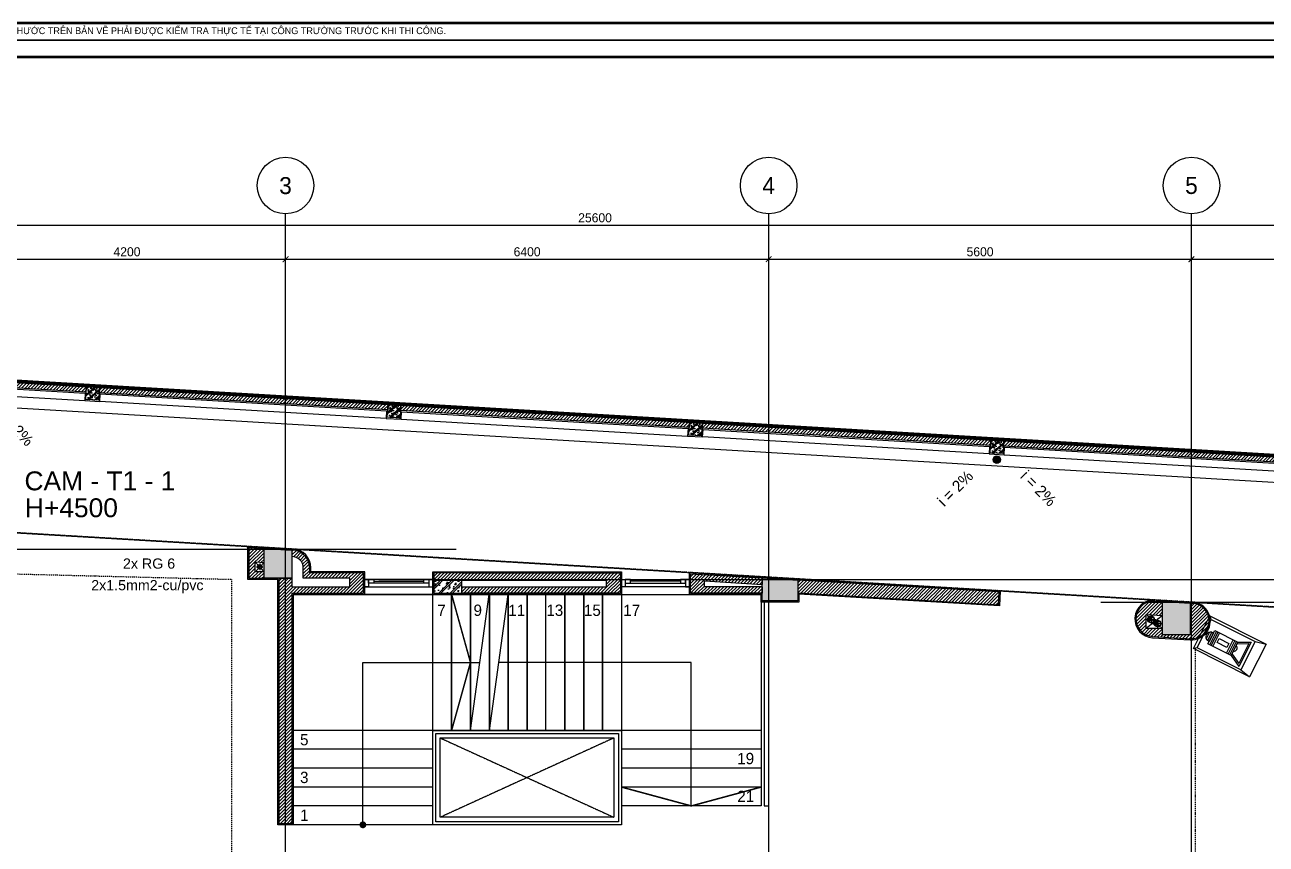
# Model space of a CAD drawing. Header units: inches. Extents: x 1721084 to 1854744, y 225101 to 488646.
# Drawn here: x 1775897 to 1792340, y 371955 to 382802 of the extents above; entities that cross this region are included whole.
import ezdxf
from ezdxf.enums import TextEntityAlignment as Align
from ezdxf.xclip import XClip

# ---------------------------------------------------------------- set-up
doc = ezdxf.new("R2010")
doc.units = ezdxf.units.IN
doc.header["$MEASUREMENT"] = 0
doc.header["$XCLIPFRAME"] = 0
for name, pattern in [('DASHDOT', [25.4, 12.7, -6.35, 0, -6.35]), ('X-PL-GF$0$X-GRID-T1$0$CENTER2', [1.125, 0.75, -0.125, 0.125, -0.125]), ('X-PL-GF$0$X-PL-GF$0$DASHDOTX2', [2, 1, -0.5, 0, -0.5]), ('X-PL-GF$0$X-PL-GF$0$DASHED', [0.75, 0.5, -0.25]), ('X-PL-GF$0$X-PL-GF$0$DASHEDX2', [1.5, 1, -0.5]), ('X-PL-GF$0$X-PL-GF$0$HIDDEN2', [0.1875, 0.125, -0.0625])]:
    doc.linetypes.add(name, pattern=pattern)
for name, color, linetype in [('A-ANNO-DIM 100', 252, 'Continuous'), ('CAMERA', 2, 'Continuous'), ('DUCT', 11, 'Continuous'), ('I.A.M TITLEBLOCK - A2 -H$0$A-TBLK-TEXT', 250, 'Continuous'), ('TexPCC', 142, 'Continuous'), ('X-PL-GF$0$A-ANNO-NOTE-ENG', 250, 'Continuous'), ('X-PL-GF$0$A-FURN-EQPM', 250, 'Continuous'), ('X-PL-GF$0$X-GRID-T1$0$A-ANNO-DIM 75', 2, 'Continuous'), ('X-PL-GF$0$X-GRID-T1$0$A-GRID', 9, 'X-PL-GF$0$X-GRID-T1$0$CENTER2'), ('X-PL-GF$0$X-GRID-T1$0$A-GRID-SYMB', 5, 'Continuous'), ('X-PL-GF$0$X-PL-GF$0$A-FLOR', 250, 'Continuous'), ('X-PL-GF$0$X-PL-GF$0$A-FLOR-ABOV', 250, 'X-PL-GF$0$X-PL-GF$0$HIDDEN2'), ('X-PL-GF$0$X-PL-GF$0$A-FLOR-COLS-CONC', 250, 'Continuous'), ('X-PL-GF$0$X-PL-GF$0$A-FLOR-DRAN', 250, 'Continuous'), ('X-PL-GF$0$X-PL-GF$0$A-FLOR-HDRL', 250, 'Continuous'), ('X-PL-GF$0$X-PL-GF$0$A-FLOR-PATT', 250, 'Continuous'), ('X-PL-GF$0$X-PL-GF$0$A-FLOR-STRS', 250, 'Continuous'), ('X-PL-GF$0$X-PL-GF$0$A-FLOR-STRS-NOTE', 250, 'Continuous'), ('X-PL-GF$0$X-PL-GF$0$A-FLOR-WALL', 250, 'Continuous'), ('X-PL-GF$0$X-PL-GF$0$A-FLOR-WALL-FNSH', 250, 'Continuous'), ('X-PL-GF$0$X-PL-GF$0$A-FLOR-WALL-PATT', 250, 'Continuous'), ('X-PL-GF$0$X-PL-GF$0$A-FLOR-WDW', 250, 'Continuous'), ('X-PL-GF$0$X-PL-GF$0$A-SECT-MED', 250, 'Continuous'), ('X-PL-GF$0$X-PL-GF$0$A-SECT-PATT', 250, 'Continuous'), ('X-PL-GF$0$X-PL-GF$0$A-XREF', 250, 'Continuous'), ('X-PL-GF$0$X-PL-GF$0$B-RanhHienTrang', 250, 'Continuous'), ('X-PL-GF$0$X-PL-GF$0$CGXD', 250, 'Continuous'), ('X-PL-GF$0$XREF2$0$A-FLOR-COLS-CONC', 250, 'Continuous'), ('X-PL-GF$0$XREF2$0$A-FLOR-PATT', 250, 'Continuous')]:
    doc.layers.add(name, color=color, linetype=linetype)
doc.styles.add('ARIAL', font='arial.ttf')
doc.styles.add('HDUNGARC', font='vn_vni.shx')
doc.styles.add('I.A.M TITLEBLOCK - A2 -H$0$TITLE BLOCK', font='arial.ttf')
doc.styles.add('X-PL-GF$0$HDUNGARC', font='vn_vni.shx')
doc.styles.add('X-PL-GF$0$X-GRID-T1$0$HDUNGARC', font='vn_vni.shx')
doc.styles.add('X-PL-GF$0$X-GRID-T1$0$SYMBTEXT', font='VAVON_.TTF')
doc.dimstyles.new('X-PL-GF$0$X-GRID-T1$0$DIM-75', dxfattribs={"dimscale": 75, "dimtxt": 1.6, "dimasz": 1, "dimexe": 1, "dimexo": 1, "dimgap": 0.5, "dimtad": 1, "dimdec": 0, "dimzin": 0, "dimdsep": 46, "dimtxsty": 'X-PL-GF$0$X-GRID-T1$0$HDUNGARC', "dimblk": 'X-PL-GF$0$X-GRID-T1$0$_ArchTick', "dimcen": 2, "dimdle": 1, "dimclrd": 256, "dimclre": 9, "dimclrt": 3, "dimadec": 0, "dimazin": 0, "dimtfac": 1, "dimtdec": 0, "dimtix": 1, "dimtmove": 2, "dimatfit": 2, "dimfxl": 1, "dimtolj": 1, "dimtzin": 0, "dimarcsym": 2})

# ---------------------------------------------------------------- blocks, each defined once
blk = doc.blocks.new('X-PL-GF$0$PHEU THU 115X115')
for p, q in [((-15, -24), (14, -24)), ((-15, -91), (14, -91))]:
    blk.add_line(p, q)
for points in [[(-9, -54), (-43, -54)], [(-43, -61), (-9, -61)], [(36, -43), (-36, -43)], [(-36, -49), (36, -49)], [(-36, -66), (36, -66)], [(36, -72), (-36, -72)], [(30, -30), (30, -30), (-31, -30)], [(-31, -37), (30, -37)], [(-31, -78), (30, -78)], [(30, -85), (30, -85), (-31, -85)], [(9, -54), (43, -54)], [(43, -61), (9, -61)]]:
    blk.add_lwpolyline(points)
for radius in [51.5, 46.6, 4.59]:
    blk.add_circle((0, -58), radius)
for centre, radius, start, end in [((-43, -57), 3.31, 102.6911, 257.3089), ((-36, -46), 2.86, 91.5923, 268.4077), ((-36, -69), 2.86, 91.5923, 268.4077), ((-31, -34), 3.25, 95.4785, 264.5215), ((-31, -81), 3.25, 95.4785, 264.5215), ((-11, -57), 3.57, 295.1985, 64.8015), ((10, -57), 3.57, 115.1985, 244.8015), ((30, -34), 3.26, 278.0597, 81.9403), ((30, -81), 3.26, 278.0597, 81.9403), ((36, -46), 2.92, 282.0282, 77.9718), ((36, -69), 2.92, 282.0282, 77.9718), ((42, -57), 3.31, 282.6911, 77.3089)]:
    blk.add_arc(centre, radius, start, end)
for points in [[(14, -24), (17, -22), (15, -19), (10, -17), (-1, -16), (-13, -18), (-17, -21), (-18, -23), (-15, -24)], [(14, -91), (17, -93), (15, -96), (10, -98), (-1, -99), (-13, -97), (-17, -94), (-18, -92), (-15, -91)]]:
    blk.add_spline(points, degree=3)
blk = doc.blocks.new('X-PL-GF$0$XREF2')
at = {"layer": 'X-PL-GF$0$XREF2$0$A-FLOR-PATT'}
h = blk.add_hatch(dxfattribs=at)
h.set_pattern_fill('!BTCT', color=256, scale=25, pattern_type=2)
h.set_pattern_definition([(50, (0, 0), (179.315, -15.688), [18.75, -206.25]), (355, (0, 0), (-34.6878, 188.048), [15, -165]), (100.4514, (14.94, -1.3), (144.6273, 172.3599), [15.935, -175.2855]), (46.1842, (0, 50), (266.8103, -41.3798), [28.125, -309.375]), (96.6356, (22.23, 46.55), (233.6657, 243.5295), [23.9026, -262.9282]), (351.1842, (0, 50), (233.6655, 243.5297), [22.5, -247.5]), (21, (25, 37.5), (149.2268, -100.6547), [18.75, -206.25]), (326, (25, 37.5), (60.8288, 181.2875), [15, -165]), (71.4514, (37.44, 29.11), (210.0557, 80.6326), [15.935, -175.2855]), (37.5, (0, 0), (3.03996, 83.22346), [0, -163, 0, -167.5, 0, -165.625]), (7.5, (0, 0), (65.7674, 98.60293), [0, -95.5, 0, -159.25, 0, -63.125]), (327.5, (-55.75, 0), (133.4556, -5.63872), [0, -62.5, 0, -195, 0, -258.75]), (317.5, (-80.75, 0), (145.79654, 25.02625), [0, -81.25, 0, -129.5, 0, -183.75]), (45, (0, 0), (-75.1301, 75.1301), []), (45, (0, 30.62), (-75.1301, 75.1301), [])])
h.paths.add_polyline_path([(20685, 3915), (20685, 4285), (20315, 4285), (20315, 3915)])
h.paths.add_polyline_path([(20685, 375), (20685, 685), (19915, 685), (19915, 375)])
h.paths.add_polyline_path([(15485, -985), (15485, -715), (14815, -715), (14815, -985)])
h.paths.add_polyline_path([(15385, 3915), (15385, 4385), (15015, 4385), (15015, 3915)])
h.paths.add_polyline_path([(8785, 5465), (8785, 5935), (8215, 5935), (8215, 5465)])
h.paths.add_polyline_path([(4265, -985), (4735, -985), (4735, -615), (4265, -615)])
h.paths.add_polyline_path([(385, 15), (385, 385), (15, 385), (15, 15)])
h.paths.add_polyline_path([(15, 5935), (15, 5465), (585, 5465), (585, 5935)])
h.paths.add_polyline_path([(4735, 11576), (4265, 11603), (4265, 11215), (4735, 11215)])
h.paths.add_polyline_path([(8785, 11337), (8415, 11358), (8415, 10965), (8785, 10965)])
h.paths.add_polyline_path([(8785, -615), (8415, -615), (8415, -985), (8785, -985)])
h.paths.add_polyline_path([(15, 11335), (15, 10965), (385, 10965), (385, 11335)])
h.paths.add_polyline_path([(15485, 10941), (15015, 10969), (15015, 10665), (15485, 10665)])
h.paths.add_polyline_path([(20685, 10634), (20315, 10656), (20315, 10215), (20685, 10215)])
h = blk.add_hatch(dxfattribs=at)
h.set_pattern_fill('!BTCT', color=256, scale=25, pattern_type=2)
h.set_pattern_definition([(50, (450, 0), (179.315, -15.688), [18.75, -206.25]), (355, (450, 0), (-34.6878, 188.048), [15, -165]), (100.4514, (464.94, -1.3), (144.6273, 172.3599), [15.935, -175.2855]), (46.1842, (450, 50), (266.8103, -41.3798), [28.125, -309.375]), (96.6356, (472.23, 46.55), (233.6657, 243.5295), [23.9026, -262.9282]), (351.1842, (450, 50), (233.6655, 243.5297), [22.5, -247.5]), (21, (475, 37.5), (149.2268, -100.6547), [18.75, -206.25]), (326, (475, 37.5), (60.8288, 181.2875), [15, -165]), (71.4514, (487.44, 29.11), (210.0557, 80.6326), [15.935, -175.2855]), (37.5, (450, 0), (3.03996, 83.22346), [0, -163, 0, -167.5, 0, -165.625]), (7.5, (450, 0), (65.7674, 98.60293), [0, -95.5, 0, -159.25, 0, -63.125]), (327.5, (394.25, 0), (133.4556, -5.63872), [0, -62.5, 0, -195, 0, -258.75]), (317.5, (369.25, 0), (145.7965, 25.02625), [0, -81.25, 0, -129.5, 0, -183.75]), (45, (450, 0), (-75.1301, 75.1301), []), (45, (450, 30.62), (-75.1301, 75.1301), [])])
h.paths.add_polyline_path([(11035, 10765), (11035, 10935), (10665, 10935), (10665, 10765)])
at = {"layer": 'X-PL-GF$0$XREF2$0$A-FLOR-COLS-CONC'}
blk.add_lwpolyline([(8415, 11358), (8785, 11337), (8785, 10965), (8415, 10965), (8415, 11358)], dxfattribs=at)
for points in [[(10665, 10765), (11035, 10765), (11035, 10935), (10665, 10935)], [(15015, 10969), (15485, 10941), (15485, 10665), (15015, 10665)], [(20315, 10656), (20685, 10634), (20685, 10215), (20315, 10215)]]:
    blk.add_lwpolyline(points, close=True, dxfattribs=at)
blk = doc.blocks.new('X-PL-GF$0$X-PL-GF$0$thang 25 bac')
for points in [[(1850, -3050), (0, -3050), (0, 0), (6200, 0), (6200, -2800), (4350, -2800)], [(1850, -1800), (1850, 0), (2100, 0), (2100, -1800), (1850, -1800)], [(2100, -1800), (2100, 0), (2350, 0), (2350, -1800), (2100, -1800)], [(2350, -1800), (2350, 0), (2600, 0), (2600, -1800), (2350, -1800)], [(2600, -1800), (2600, 0), (2850, 0), (2850, -1800), (2600, -1800)], [(2850, -1800), (2850, 0), (3100, 0), (3100, -1800), (2850, -1800)], [(3100, -1800), (3100, 0), (3350, 0)], [(3350, 0), (3600, 0), (3600, -1800), (3350, -1800)], [(3350, -1800), (3350, 0), (3600, 0), (3600, -1800), (3350, -1800)], [(3600, -1800), (3600, 0), (3850, 0), (3850, -1800), (3600, -1800)], [(3850, -1800), (3850, 0), (4100, 0), (4100, -1800), (3850, -1800)], [(4100, -1800), (4100, 0), (4350, 0), (4350, -1800), (4100, -1800)], [(1850, -1800), (0, -1800)], [(1850, -3050), (1850, -1800), (4350, -1800), (4350, -2800)], [(3350, -1800), (3100, -1800)], [(6200, -1800), (4350, -1800)], [(1850, -2050), (0, -2050)], [(6200, -2050), (4350, -2050)], [(1850, -2300), (0, -2300)], [(6200, -2300), (4350, -2300)], [(1850, -2550), (0, -2550)], [(6200, -2550), (4350, -2550)], [(1850, -2800), (0, -2800)], [(6200, -2800), (4350, -2800)]]:
    blk.add_lwpolyline(points)
blk = doc.blocks.new('X-PL-GF$0$X-GRID-T1$0$SYMB-GRID')
blk.add_circle((0, 0), 5)
at = {"color": 2, "style": 'X-PL-GF$0$X-GRID-T1$0$SYMBTEXT', "flags": 4}
blk.add_attdef('NUM', text='', height=3, dxfattribs=at).set_placement((0, 0), align=Align.MIDDLE)
blk = doc.blocks.new('X-PL-GF$0$X-GRID-T1$0$_ArchTick')
at = {"color": 0, "linetype": 'ByBlock', "const_width": 0.15}
blk.add_lwpolyline([(-0.5, -0.48), (0.5, 0.52)], dxfattribs=at)
blk = doc.blocks.new('*D280')
at = {"layer": 'Defpoints', "color": 0, "transparency": 16777216}
for p in [(8700, 15188), (4500, 14738), (8700, 14738)]:
    blk.add_point(p, dxfattribs=at)
at = {"layer": 'X-PL-GF$0$X-GRID-T1$0$A-ANNO-DIM 75', "lineweight": -2, "transparency": 16777216}
blk.add_line((4425, 15188), (8775, 15188), dxfattribs=at)
at = {"layer": 'X-PL-GF$0$X-GRID-T1$0$A-ANNO-DIM 75', "color": 9, "lineweight": -2, "transparency": 16777216}
for p, q in [((4500, 14813), (4500, 15263)), ((8700, 14813), (8700, 15263))]:
    blk.add_line(p, q, dxfattribs=at)
at = {"layer": 'X-PL-GF$0$X-GRID-T1$0$A-ANNO-DIM 75', "lineweight": -2, "transparency": 16777216, "xscale": 75, "yscale": 75, "zscale": 75, "rotation": 180}
blk.add_blockref('X-PL-GF$0$X-GRID-T1$0$_ArchTick', (4500, 15188), dxfattribs=at)
at = {"layer": 'X-PL-GF$0$X-GRID-T1$0$A-ANNO-DIM 75', "lineweight": -2, "transparency": 16777216, "xscale": 75, "yscale": 75, "zscale": 75}
blk.add_blockref('X-PL-GF$0$X-GRID-T1$0$_ArchTick', (8700, 15188), dxfattribs=at)
at = {"layer": 'X-PL-GF$0$X-GRID-T1$0$A-ANNO-DIM 75', "color": 3, "transparency": 16777216, "insert": (6600, 15286), "char_height": 120, "attachment_point": 5, "style": 'X-PL-GF$0$X-GRID-T1$0$HDUNGARC'}
blk.add_mtext('\\A1;4200', dxfattribs=at)
blk = doc.blocks.new('*D270')
at = {"layer": 'Defpoints', "color": 0, "transparency": 16777216}
for p in [(15100, 15188), (8700, 14738), (15100, 14738)]:
    blk.add_point(p, dxfattribs=at)
at = {"layer": 'X-PL-GF$0$X-GRID-T1$0$A-ANNO-DIM 75', "lineweight": -2, "transparency": 16777216}
blk.add_line((8625, 15188), (15175, 15188), dxfattribs=at)
at = {"layer": 'X-PL-GF$0$X-GRID-T1$0$A-ANNO-DIM 75', "color": 9, "lineweight": -2, "transparency": 16777216}
for p, q in [((8700, 14813), (8700, 15263)), ((15100, 14813), (15100, 15263))]:
    blk.add_line(p, q, dxfattribs=at)
at = {"layer": 'X-PL-GF$0$X-GRID-T1$0$A-ANNO-DIM 75', "lineweight": -2, "transparency": 16777216, "xscale": 75, "yscale": 75, "zscale": 75, "rotation": 180}
blk.add_blockref('X-PL-GF$0$X-GRID-T1$0$_ArchTick', (8700, 15188), dxfattribs=at)
at = {"layer": 'X-PL-GF$0$X-GRID-T1$0$A-ANNO-DIM 75', "lineweight": -2, "transparency": 16777216, "xscale": 75, "yscale": 75, "zscale": 75}
blk.add_blockref('X-PL-GF$0$X-GRID-T1$0$_ArchTick', (15100, 15188), dxfattribs=at)
at = {"layer": 'X-PL-GF$0$X-GRID-T1$0$A-ANNO-DIM 75', "color": 3, "transparency": 16777216, "insert": (11900, 15286), "char_height": 120, "attachment_point": 5, "style": 'X-PL-GF$0$X-GRID-T1$0$HDUNGARC'}
blk.add_mtext('\\A1;6400', dxfattribs=at)
blk = doc.blocks.new('*D271')
at = {"layer": 'Defpoints', "color": 0, "transparency": 16777216}
for p in [(20700, 15188), (15100, 14738), (20700, 14738)]:
    blk.add_point(p, dxfattribs=at)
at = {"layer": 'X-PL-GF$0$X-GRID-T1$0$A-ANNO-DIM 75', "lineweight": -2, "transparency": 16777216}
blk.add_line((15025, 15188), (20775, 15188), dxfattribs=at)
at = {"layer": 'X-PL-GF$0$X-GRID-T1$0$A-ANNO-DIM 75', "color": 9, "lineweight": -2, "transparency": 16777216}
for p, q in [((15100, 14813), (15100, 15263)), ((20700, 14813), (20700, 15263))]:
    blk.add_line(p, q, dxfattribs=at)
at = {"layer": 'X-PL-GF$0$X-GRID-T1$0$A-ANNO-DIM 75', "lineweight": -2, "transparency": 16777216, "xscale": 75, "yscale": 75, "zscale": 75, "rotation": 180}
blk.add_blockref('X-PL-GF$0$X-GRID-T1$0$_ArchTick', (15100, 15188), dxfattribs=at)
at = {"layer": 'X-PL-GF$0$X-GRID-T1$0$A-ANNO-DIM 75', "lineweight": -2, "transparency": 16777216, "xscale": 75, "yscale": 75, "zscale": 75}
blk.add_blockref('X-PL-GF$0$X-GRID-T1$0$_ArchTick', (20700, 15188), dxfattribs=at)
at = {"layer": 'X-PL-GF$0$X-GRID-T1$0$A-ANNO-DIM 75', "color": 3, "transparency": 16777216, "insert": (17900, 15286), "char_height": 120, "attachment_point": 5, "style": 'X-PL-GF$0$X-GRID-T1$0$HDUNGARC'}
blk.add_mtext('\\A1;5600', dxfattribs=at)
blk = doc.blocks.new('*D272')
at = {"layer": 'Defpoints', "color": 0, "transparency": 16777216}
for p in [(25600, 15188), (20700, 14738), (25600, 14738)]:
    blk.add_point(p, dxfattribs=at)
at = {"layer": 'X-PL-GF$0$X-GRID-T1$0$A-ANNO-DIM 75', "lineweight": -2, "transparency": 16777216}
blk.add_line((20625, 15188), (25675, 15188), dxfattribs=at)
at = {"layer": 'X-PL-GF$0$X-GRID-T1$0$A-ANNO-DIM 75', "color": 9, "lineweight": -2, "transparency": 16777216}
for p, q in [((20700, 14813), (20700, 15263)), ((25600, 14813), (25600, 15263))]:
    blk.add_line(p, q, dxfattribs=at)
at = {"layer": 'X-PL-GF$0$X-GRID-T1$0$A-ANNO-DIM 75', "lineweight": -2, "transparency": 16777216, "xscale": 75, "yscale": 75, "zscale": 75, "rotation": 180}
blk.add_blockref('X-PL-GF$0$X-GRID-T1$0$_ArchTick', (20700, 15188), dxfattribs=at)
at = {"layer": 'X-PL-GF$0$X-GRID-T1$0$A-ANNO-DIM 75', "lineweight": -2, "transparency": 16777216, "xscale": 75, "yscale": 75, "zscale": 75}
blk.add_blockref('X-PL-GF$0$X-GRID-T1$0$_ArchTick', (25600, 15188), dxfattribs=at)
at = {"layer": 'X-PL-GF$0$X-GRID-T1$0$A-ANNO-DIM 75', "color": 3, "transparency": 16777216, "insert": (23150, 15286), "char_height": 120, "attachment_point": 5, "style": 'X-PL-GF$0$X-GRID-T1$0$HDUNGARC'}
blk.add_mtext('\\A1;4900', dxfattribs=at)
blk = doc.blocks.new('*D273')
at = {"layer": 'Defpoints', "color": 0, "transparency": 16777216}
for p in [(25600, 15638), (0, 14738), (25600, 14738)]:
    blk.add_point(p, dxfattribs=at)
at = {"layer": 'X-PL-GF$0$X-GRID-T1$0$A-ANNO-DIM 75', "lineweight": -2, "transparency": 16777216}
blk.add_line((-75, 15638), (25675, 15638), dxfattribs=at)
at = {"layer": 'X-PL-GF$0$X-GRID-T1$0$A-ANNO-DIM 75', "color": 9, "lineweight": -2, "transparency": 16777216}
for p, q in [((0, 14813), (0, 15713)), ((25600, 14813), (25600, 15713))]:
    blk.add_line(p, q, dxfattribs=at)
at = {"layer": 'X-PL-GF$0$X-GRID-T1$0$A-ANNO-DIM 75', "lineweight": -2, "transparency": 16777216, "xscale": 75, "yscale": 75, "zscale": 75, "rotation": 180}
blk.add_blockref('X-PL-GF$0$X-GRID-T1$0$_ArchTick', (0, 15638), dxfattribs=at)
at = {"layer": 'X-PL-GF$0$X-GRID-T1$0$A-ANNO-DIM 75', "lineweight": -2, "transparency": 16777216, "xscale": 75, "yscale": 75, "zscale": 75}
blk.add_blockref('X-PL-GF$0$X-GRID-T1$0$_ArchTick', (25600, 15638), dxfattribs=at)
at = {"layer": 'X-PL-GF$0$X-GRID-T1$0$A-ANNO-DIM 75', "color": 3, "transparency": 16777216, "insert": (12800, 15736), "char_height": 120, "attachment_point": 5, "style": 'X-PL-GF$0$X-GRID-T1$0$HDUNGARC'}
blk.add_mtext('\\A1;25600', dxfattribs=at)
blk = doc.blocks.new('X-PL-GF$0$X-PL-GF$0$RANH DAT')
at = {"color": 20, "linetype": 'X-PL-GF$0$X-PL-GF$0$DASHDOTX2', "ltscale": 4, "const_width": 50}
blk.add_lwpolyline([(-11627, -102), (-11627, -102), (0, 0), (992, 14374), (-5111, 14734), (-10634, 15060), (-41580, 16886), (-41828, -102), (-17867, -102), (-11627, -102)], dxfattribs=at)
blk = doc.blocks.new('X-PL-GF$0$X-PL-GF$0$NM 90')
h = blk.add_hatch()
h.set_pattern_fill('DASH', color=8, scale=400)
h.paths.add_polyline_path([(0, 45, 1), (0, 0)])
h.paths.add_polyline_path([(0, 45), (0, 0), (45, 0, 0.4142136)])
h.paths.add_polyline_path([(45, 0), (0, 0, -1), (0, -45, 0.4142136)])
h = blk.add_hatch()
h.set_pattern_fill('DASH', color=256, scale=400)
h.paths.add_polyline_path([(0, 45, 1), (0, 0)])
h.paths.add_polyline_path([(0, 45), (0, 0), (45, 0, 0.4142136)])
h.paths.add_polyline_path([(45, 0), (0, 0, -1), (0, -45, 0.4142136)])
h = blk.add_hatch()
h.set_pattern_fill('DASH', color=8, scale=400)
h.paths.add_polyline_path([(0, 45, 1), (0, 0)])
h.paths.add_polyline_path([(0, 45), (0, 0), (45, 0, 0.4142136)])
h.paths.add_polyline_path([(45, 0), (0, 0, -1), (0, -45, 0.4142136)])
h = blk.add_hatch(color=8)
h.dxf.hatch_style = 1
h.paths.add_polyline_path([(0, 45, 1), (0, 0)])
h.paths.add_polyline_path([(0, 45), (0, 0), (45, 0, 0.4142136)])
h.paths.add_polyline_path([(45, 0), (0, 0, -1), (0, -45, 0.4142136)])
at = {"color": 8}
for points in [[(65, 0), (-65, 0)], [(0, 65), (0, -65)]]:
    blk.add_lwpolyline(points, dxfattribs=at)
blk.add_circle((0, 0), 45)
for centre, start, end in [((0, 22.5), 90, 270), ((0, -22.5), 270, 90)]:
    blk.add_arc(centre, 22.5, start, end)
blk = doc.blocks.new('*U241')
at = {"color": 0, "ltscale": 40}
for p, q in [((-600, 100), (300, 100)), ((300, 0), (-600, 0))]:
    blk.add_line(p, q, dxfattribs=at)
at = {"ltscale": 40}
for p, q in [((180, 75), (-480, 75)), ((-480, 50), (180, 50))]:
    blk.add_line(p, q, dxfattribs=at)
at = {"color": 0, "lineweight": -2}
for points in [[(-600, 100), (-550, 100), (-550, 0), (-600, 0)], [(300, 100), (250, 100), (250, 0), (300, 0)]]:
    blk.add_lwpolyline(points, close=True, dxfattribs=at)
at = {"ltscale": 40}
for points in [[(-550, 50), (-480, 50), (-480, 100), (-550, 100)], [(180, 50), (250, 50), (250, 100), (180, 100)]]:
    blk.add_lwpolyline(points, close=True, dxfattribs=at)
blk = doc.blocks.new('I.A.M TITLEBLOCK - A2 -H')
at = {"const_width": 0.5}
blk.add_lwpolyline([(5, 3), (592, 3), (590, 417), (5, 417)], close=True, dxfattribs=at)
at = {"layer": 'Defpoints'}
blk.add_lwpolyline([(0, 420), (594, 420), (594, 0), (0, 0)], close=True, dxfattribs=at)
at = {"layer": 'I.A.M TITLEBLOCK - A2 -H$0$A-TBLK-TEXT', "color": 2, "lineweight": 0, "insert": (4.81, 2.24), "char_height": 1.2, "width": 216.8663, "attachment_point": 1, "style": 'I.A.M TITLEBLOCK - A2 -H$0$TITLE BLOCK'}
blk.add_mtext('\\pt1.8;{\\fVNI-Avo|b0|i0|c0|p2;BAÛN VEÕ VAØ THIEÁT KEÁ NAØY THUOÄC SÔÛ HÖÕU CUÛA \\fVNI-Avo|b1|i0|c0|p2;IAM ARCHITECTS\\fVNI-Avo|b0|i0|c0|p2; KHOÂNG SAO CHEÙP HOAËC SÖÛ DUÏNG LAÏI THOÂNG TIN KHI CHÖAÑÖÔÏC SÖÏ ÑOÀNG YÙ. TAÁT CAÛ CAÙC KÍCH THÖÔÙC TREÂN BAÛN VEÕ PHAÛI ÑÖÔÏC KIEÅM TRA THÖÏC TEÁ TAÏI COÂNG TRÖÔØNG TRÖÔÙC KHI THI COÂNG.}', dxfattribs=at)
blk = doc.blocks.new('CCN')
at = {"layer": 'CAMERA', "color": 252}
for p, q in [((139316, 51989), (139764, 51989)), ((139316, 51934), (139764, 51934)), ((139316, 51879), (139764, 51879)), ((139369, 51263), (139203, 50952)), ((139316, 51424), (139764, 51424)), ((139316, 51369), (139764, 51369)), ((139316, 51313), (139764, 51313)), ((139718, 51263), (139884, 50952))]:
    blk.add_line(p, q, dxfattribs=at)
at = {"layer": 'CAMERA'}
for p, q in [((139316, 51263), (139128, 50911)), ((139764, 51263), (139952, 50911))]:
    blk.add_line(p, q, dxfattribs=at)
blk.add_lwpolyline([(139316, 52047), (139764, 52047), (139764, 51263), (139316, 51263)], close=True, dxfattribs=at)
at = {"layer": 'CAMERA', "color": 252}
blk.add_lwpolyline([(139472, 51820), (139608, 51820), (139608, 51491), (139472, 51491)], close=True, dxfattribs=at)
at = {"layer": 'CAMERA'}
for points in [[(139316, 51263), (139764, 51263)], [(139952, 50911), (139128, 50911)]]:
    blk.add_lwpolyline(points, dxfattribs=at)
at = {"layer": 'CAMERA', "color": 252}
blk.add_lwpolyline([(139884, 50952), (139203, 50952)], dxfattribs=at)
blk.add_arc((139556, 51303), 104, 202.6333, 337.3667, dxfattribs=at)
blk = doc.blocks.new('C2')
at = {"layer": 'CAMERA', "color": 252}
for p, q in [((140575, 51841), (140290, 51841)), ((140548, 51899), (140317, 51899))]:
    blk.add_line(p, q, dxfattribs=at)
at = {"layer": 'CAMERA'}
blk.add_lwpolyline([(140575, 51841), (140575, 51784), (140290, 51784), (140290, 51841)], dxfattribs=at)
blk.add_arc((140432, 51811), 145, 12.1198, 167.8802, dxfattribs=at)
blk.add_blockref('CCN', (893, -263), dxfattribs=at)
blk = doc.blocks.new('nn')
at = {"layer": 'CAMERA', "color": 252}
for p, q in [((138920, -107494), (138834, -107421)), ((138920, -107494), (140398, -107494)), ((138920, -108448), (138920, -107494)), ((140398, -107494), (140728, -107421)), ((140398, -107494), (140398, -108448)), ((138920, -108448), (138834, -108521)), ((140398, -108448), (138920, -108448)), ((140398, -108448), (140728, -108521))]:
    blk.add_line(p, q, dxfattribs=at)
at = {"layer": 'CAMERA'}
blk.add_lwpolyline([(138834, -107421), (140728, -107421), (140728, -108521), (138834, -108521)], close=True, dxfattribs=at)
at = {"layer": 'CAMERA', "rotation": 90}
blk.add_blockref('C2', (190945, -248406), dxfattribs=at)
blk = doc.blocks.new('X-PL-GF$0$X-GRID-T1')
at = {"layer": 'X-PL-GF$0$X-GRID-T1$0$A-GRID', "ltscale": 8}
for p, q in [((8700, -4800), (8700, 15788.2)), ((15100, -4800), (15100, 15788.2)), ((20700, -4800), (20700, 15788.2))]:
    blk.add_line(p, q, dxfattribs=at)
for points in [[(0, 11870), (27300, 10259)], [(-3578.7, 11350), (10959.4, 11350)], [(9937.8, 10950), (9937.8, 10950), (29677.8, 10950), (29677.8, 11397.5)], [(19500, 10647.5), (29677.8, 10647.5)]]:
    blk.add_lwpolyline(points, dxfattribs=at)
at = {"layer": 'X-PL-GF$0$X-GRID-T1$0$A-GRID-SYMB'}
ref = blk.add_blockref('X-PL-GF$0$X-GRID-T1$0$SYMB-GRID', (8700, 16163.2), dxfattribs=dict(at, xscale=75, yscale=75, zscale=75))
ref.add_attrib('NUM', '3', dxfattribs={"layer": '0', "color": 2, "height": 225, "style": 'X-PL-GF$0$X-GRID-T1$0$SYMBTEXT'}).set_placement((8700, 16163.2), align=Align.MIDDLE)
ref = blk.add_blockref('X-PL-GF$0$X-GRID-T1$0$SYMB-GRID', (15100, 16163.2), dxfattribs=dict(at, xscale=75, yscale=75, zscale=75))
ref.add_attrib('NUM', '4', dxfattribs={"layer": '0', "color": 2, "height": 225, "style": 'X-PL-GF$0$X-GRID-T1$0$SYMBTEXT'}).set_placement((15100, 16163.2), align=Align.MIDDLE)
ref = blk.add_blockref('X-PL-GF$0$X-GRID-T1$0$SYMB-GRID', (20700, 16163.2), dxfattribs=dict(at, xscale=75, yscale=75, zscale=75))
ref.add_attrib('NUM', '5', dxfattribs={"layer": '0', "color": 2, "height": 225, "style": 'X-PL-GF$0$X-GRID-T1$0$SYMBTEXT'}).set_placement((20700, 16163.2), align=Align.MIDDLE)
at = {"layer": 'X-PL-GF$0$X-GRID-T1$0$A-ANNO-DIM 75'}
for base, p1, p2, picture, middle in [((25600, 15638.2), (0, 14738.2), (25600, 14738.2), '*D273', (12800, 15735.7)), ((8700, 15188.2), (4500, 14738.2), (8700, 14738.2), '*D280', (6600, 15285.7)), ((15100, 15188.2), (8700, 14738.2), (15100, 14738.2), '*D270', (11900, 15285.7)), ((20700, 15188.2), (15100, 14738.2), (20700, 14738.2), '*D271', (17900, 15285.7)), ((25600, 15188.2), (20700, 14738.2), (25600, 14738.2), '*D272', (23150, 15285.7))]:
    dim = blk.add_linear_dim(base=base, p1=p1, p2=p2, dimstyle='X-PL-GF$0$X-GRID-T1$0$DIM-75', dxfattribs=at)
    dim.commit()
    dim.dimension.update_dxf_attribs({"geometry": picture, "text_midpoint": middle})
blk = doc.blocks.new('X-PL-GF')
at = {"layer": 'X-PL-GF$0$X-PL-GF$0$A-FLOR-PATT'}
h = blk.add_hatch(dxfattribs=at)
h.set_pattern_fill('ANSI31', color=250, scale=250)
h.paths.add_polyline_path([(6066.3, 13500.5), (6062.2, 13430.6), (2238, 13656.3), (2242.1, 13726.1)])
h = blk.add_hatch(dxfattribs=at)
h.set_pattern_fill('ANSI31', color=250, scale=250)
h.paths.add_polyline_path([(6234.3, 13490.6), (6230.2, 13420.7), (10054.4, 13195), (10058.5, 13264.9)])
h = blk.add_hatch(dxfattribs=at)
h.set_pattern_fill('ANSI31', color=250, scale=250)
h.paths.add_polyline_path([(14052.4, 13029.2), (14048.3, 12959.3), (10224.1, 13185), (10228.2, 13254.9)])
h = blk.add_hatch(dxfattribs=at)
h.set_pattern_fill('ANSI31', color=250, scale=250)
h.paths.add_polyline_path([(14220.4, 13019.3), (14216.3, 12949.4), (18040.5, 12723.7), (18044.6, 12793.6)])
h = blk.add_hatch(dxfattribs=at)
h.set_pattern_fill('ANSI31', color=250, scale=250)
h.paths.add_polyline_path([(22038.5, 12557.9), (22034.4, 12488), (18210.2, 12713.7), (18214.3, 12783.6)])
at = {"layer": 'X-PL-GF$0$X-PL-GF$0$A-FLOR-WALL-PATT'}
h = blk.add_hatch(dxfattribs=at)
h.set_pattern_fill('ANSI31', color=250, scale=250)
h.paths.add_polyline_path([(8615, 7715), (8785, 7715), (8785, 10765), (9735, 10765), (9735, 11035), (9020.3, 11035), (9020.3, 11101.1, 0.414553), (8785, 11336.1), (8785, 11251.1, -0.4147455), (8935.3, 11101.1), (8935.3, 10964.3), (9550, 10964.3), (9550, 10850), (8785, 10850), (8785, 10964.3), (8617.2, 10964.3)])
h.paths.add_polyline_path([(8215, 11370.2), (8215, 10965), (8415, 10965), (8415, 11050), (8415, 11050), (8300, 11050), (8300, 11050), (8300, 11179.9), (8300, 11179.9), (8415, 11173.1), (8415, 11173.1), (8415, 11358.4)])
h = blk.add_hatch(dxfattribs=at)
h.set_pattern_fill('ANSI31', color=250, scale=250)
h.paths.add_polyline_path([(13135, 11034.9), (11035, 11034.9), (10665, 11034.9), (10665, 10934.9), (11035, 10934.9), (12950, 10934.9), (12950, 10850), (11035, 10850), (11035, 10765), (13135, 10765)])
h.paths.add_polyline_path([(15015, 10968.9), (14065, 11025), (14065, 10765), (15015, 10765), (15015, 10850), (14250, 10850), (14250, 10928.9), (15015, 10883.8)])
h.paths.add_polyline_path([(15485, 10941.2), (15485, 10770.9), (18142.4, 10614), (18152.4, 10783.8)])
h = blk.add_hatch(dxfattribs=at)
h.set_pattern_fill('ANSI31', color=250, scale=250)
h.paths.add_polyline_path([(20315, 10656.1), (20214, 10662.1, 0.9999779), (20186.2, 10192.7), (20686, 10163.2, 0.9906924), (20718.1, 10632.3), (20685, 10634.3), (20685, 10215), (20315, 10215), (20315, 10300), (20100, 10300), (20100, 10483), (20315, 10470.4)])
at = {"layer": 'X-PL-GF$0$X-PL-GF$0$A-SECT-PATT'}
h = blk.add_hatch(dxfattribs=at)
h.set_pattern_fill('!BTCT', color=256, scale=15, pattern_type=2)
h.set_pattern_definition([(46.623, (6050.53, 13316.08), (106.848, -15.735), [11.25, -123.75]), (351.623, (6050.53, 13316.08), (-14.13, 113.86), [9, -99]), (97.074, (6059.43, 13314.77), (92.72, 98.124), [9.56, -105.17]), (42.81, (6052.3, 13346.03), (158.346, -34.216), [16.875, -185.625]), (93.26, (6065.5, 13343.18), (148.56, 137.6), [14.34, -157.76]), (347.81, (6052.3, 13346.03), (148.56, 137.6), [13.5, -148.5]), (17.623, (6066.83, 13337.66), (85.823, -65.563), [11.25, -123.75]), (322.623, (6066.83, 13337.66), (42.84, 106.434), [9, -99]), (68.074, (6073.98, 13332.19), (128.665, 40.87), [9.56, -105.17]), (34.123, (6050.53, 13316.08), (4.7625, 49.74), [0, -97.8, 0, -100.5, 0, -99.375]), (4.123, (6050.53, 13316.08), (42.877, 56.734), [0, -57.3, 0, -95.55, 0, -37.875]), (324.123, (6017.138, 13318.05), (79.735, -8.0945), [0, -37.5, 0, -117, 0, -155.25]), (314.123, (6002.164, 13318.93), (88.21, 9.836), [0, -48.75, 0, -77.7, 0, -110.25]), (41.623, (6050.53, 13316.08), (-42.344, 47.655), []), (41.623, (6051.61, 13334.42), (-42.344, 47.655), [])])
h.paths.add_polyline_path([(6065.5, 13500.5), (6055.4, 13330.8), (6140.3, 13325.8), (6150.3, 13495.5)])
h.paths.add_polyline_path([(6225.1, 13320.8), (6235.2, 13490.5), (6150.3, 13495.5), (6140.3, 13325.8)])
h = blk.add_hatch(dxfattribs=at)
h.set_pattern_fill('!BTCT', color=256, scale=15, pattern_type=2)
h.set_pattern_definition([(46.623, (10043.58, 13080.44), (106.848, -15.735), [11.25, -123.75]), (351.623, (10043.58, 13080.44), (-14.13, 113.86), [9, -99]), (97.074, (10052.49, 13079.13), (92.72, 98.124), [9.56, -105.17]), (42.81, (10045.35, 13110.38), (158.346, -34.216), [16.875, -185.625]), (93.26, (10058.55, 13107.53), (148.56, 137.6), [14.34, -157.76]), (347.81, (10045.35, 13110.38), (148.56, 137.6), [13.5, -148.5]), (17.623, (10059.88, 13102.01), (85.823, -65.563), [11.25, -123.75]), (322.623, (10059.88, 13102.01), (42.84, 106.434), [9, -99]), (68.074, (10067.03, 13096.55), (128.665, 40.87), [9.56, -105.17]), (34.123, (10043.583, 13080.437), (4.7625, 49.74), [0, -97.8, 0, -100.5, 0, -99.375]), (4.123, (10043.583, 13080.437), (42.877, 56.734), [0, -57.3, 0, -95.55, 0, -37.875]), (324.123, (10010.19, 13082.407), (79.735, -8.0945), [0, -37.5, 0, -117, 0, -155.25]), (314.123, (9995.22, 13083.29), (88.21, 9.836), [0, -48.75, 0, -77.7, 0, -110.25]), (41.623, (10043.58, 13080.44), (-42.344, 47.655), []), (41.623, (10044.665, 13098.78), (-42.344, 47.655), [])])
h.paths.add_polyline_path([(10058.5, 13264.9), (10048.5, 13095.2), (10133.3, 13090.2), (10143.4, 13259.9)])
h.paths.add_polyline_path([(10218.2, 13085.2), (10228.2, 13254.9), (10143.4, 13259.9), (10133.3, 13090.2)])
h = blk.add_hatch(dxfattribs=at)
h.set_pattern_fill('!BTCT', color=256, scale=15, pattern_type=2)
h.set_pattern_definition([(46.623, (14036.64, 12844.79), (106.848, -15.735), [11.25, -123.75]), (351.623, (14036.64, 12844.79), (-14.13, 113.86), [9, -99]), (97.074, (14045.54, 12843.48), (92.72, 98.124), [9.56, -105.17]), (42.81, (14038.4, 12874.74), (158.346, -34.216), [16.875, -185.625]), (93.26, (14051.6, 12871.89), (148.56, 137.6), [14.34, -157.76]), (347.81, (14038.4, 12874.74), (148.56, 137.6), [13.5, -148.5]), (17.623, (14052.935, 12866.37), (85.823, -65.563), [11.25, -123.75]), (322.623, (14052.94, 12866.37), (42.84, 106.434), [9, -99]), (68.074, (14060.09, 12860.91), (128.665, 40.87), [9.56, -105.17]), (34.123, (14036.636, 12844.794), (4.7625, 49.74), [0, -97.8, 0, -100.5, 0, -99.375]), (4.123, (14036.636, 12844.794), (42.877, 56.734), [0, -57.3, 0, -95.55, 0, -37.875]), (324.123, (14003.244, 12846.765), (79.735, -8.0945), [0, -37.5, 0, -117, 0, -155.25]), (314.123, (13988.27, 12847.65), (88.21, 9.836), [0, -48.75, 0, -77.7, 0, -110.25]), (41.623, (14036.636, 12844.794), (-42.344, 47.655), []), (41.623, (14037.72, 12863.14), (-42.344, 47.655), [])])
h.paths.add_polyline_path([(14051.6, 13029.2), (14041.5, 12859.5), (14126.4, 12854.5), (14136.4, 13024.2)])
h.paths.add_polyline_path([(14211.3, 12849.5), (14221.3, 13019.2), (14136.4, 13024.2), (14126.4, 12854.5)])
h = blk.add_hatch(dxfattribs=at)
h.set_pattern_fill('!BTCT', color=256, scale=15, pattern_type=2)
h.set_pattern_definition([(46.623, (18029.69, 12609.15), (106.848, -15.735), [11.25, -123.75]), (351.623, (18029.69, 12609.15), (-14.13, 113.86), [9, -99]), (97.074, (18038.59, 12607.84), (92.72, 98.124), [9.56, -105.17]), (42.81, (18031.46, 12639.1), (158.346, -34.216), [16.875, -185.625]), (93.26, (18044.65, 12636.25), (148.56, 137.6), [14.34, -157.76]), (347.81, (18031.46, 12639.1), (148.56, 137.6), [13.5, -148.5]), (17.623, (18045.99, 12630.73), (85.823, -65.563), [11.25, -123.75]), (322.623, (18045.99, 12630.73), (42.84, 106.434), [9, -99]), (68.074, (18053.14, 12625.27), (128.665, 40.87), [9.56, -105.17]), (34.123, (18029.69, 12609.152), (4.7625, 49.74), [0, -97.8, 0, -100.5, 0, -99.375]), (4.123, (18029.69, 12609.15), (42.877, 56.734), [0, -57.3, 0, -95.55, 0, -37.875]), (324.123, (17996.297, 12611.123), (79.735, -8.0945), [0, -37.5, 0, -117, 0, -155.25]), (314.123, (17981.32, 12612.006), (88.21, 9.836), [0, -48.75, 0, -77.7, 0, -110.25]), (41.623, (18029.69, 12609.15), (-42.344, 47.655), []), (41.623, (18030.77, 12627.495), (-42.344, 47.655), [])])
h.paths.add_polyline_path([(18044.6, 12793.6), (18034.6, 12623.9), (18119.5, 12618.9), (18129.5, 12788.6)])
h.paths.add_polyline_path([(18204.3, 12613.9), (18214.3, 12783.6), (18129.5, 12788.6), (18119.5, 12618.9)])
at = {"layer": 'X-PL-GF$0$X-PL-GF$0$A-FLOR'}
for points in [[(11150, 10750), (11150, 8950)], [(13150, 10750), (15000, 10750)], [(13150, 10750), (15000, 10750)]]:
    blk.add_lwpolyline(points, dxfattribs=at)
blk.add_lwpolyline([(10650, 8950), (13150, 8950), (13150, 7700), (10650, 7700)], close=True, dxfattribs=at)
at = {"layer": 'X-PL-GF$0$X-PL-GF$0$A-FLOR-ABOV', "ltscale": 10}
for points in [[(8300, 11179.9), (8415, 11050)], [(8415, 11173.1), (8300, 11050)], [(20100, 10483), (20315, 10300)], [(20315, 10470.4), (20100, 10300)], [(10750, 8850), (13050, 7800)], [(13050, 8850), (10750, 7800)]]:
    blk.add_lwpolyline(points, dxfattribs=at)
at = {"layer": 'X-PL-GF$0$X-PL-GF$0$A-FLOR-COLS-CONC'}
for points in [[(6065.5, 13500.5), (6235.2, 13490.5), (6225.1, 13320.8), (6055.4, 13330.8)], [(10058.5, 13264.9), (10228.2, 13254.9), (10218.2, 13085.2), (10048.5, 13095.2)], [(14051.6, 13029.2), (14221.3, 13019.2), (14211.3, 12849.5), (14041.5, 12859.5)], [(18044.6, 12793.6), (18214.3, 12783.6), (18204.3, 12613.9), (18034.6, 12623.9)]]:
    blk.add_lwpolyline(points, close=True, dxfattribs=at)
at = {"layer": 'X-PL-GF$0$X-PL-GF$0$A-FLOR-HDRL'}
blk.add_lwpolyline([(15040, 10650), (15040, 7950), (15100, 7950), (15100, 10650)], dxfattribs=at)
for points in [[(10690, 8910), (13110, 8910), (13110, 7740), (10690, 7740)], [(10750, 8850), (13050, 8850), (13050, 7800), (10750, 7800)]]:
    blk.add_lwpolyline(points, close=True, dxfattribs=at)
at = {"layer": 'X-PL-GF$0$X-PL-GF$0$A-FLOR-STRS'}
for points in [[(200, 13511.1), (25591.2, 12012.7), (25600, 12162.4)], [(10650, 10750), (9750, 10750)], [(11150, 8950), (11399.5, 10750)], [(11400.5, 8950), (11650, 10750)]]:
    blk.add_lwpolyline(points, dxfattribs=at)
at = {"layer": 'X-PL-GF$0$X-PL-GF$0$A-FLOR-STRS-NOTE', "color": 174, "ltscale": 400, "const_width": 20}
for points in [[(10900, 8950), (11150, 9850), (10900, 10750)], [(13150, 8200), (14075, 7950), (15000, 8200)]]:
    blk.add_lwpolyline(points, dxfattribs=at)
at = {"layer": 'X-PL-GF$0$X-PL-GF$0$A-FLOR-STRS-NOTE', "color": 174, "ltscale": 400}
for points in [[(9725, 7700), (9725, 9850), (11275, 9850)], [(14075, 7950), (14075, 9850), (11525.3, 9850)]]:
    blk.add_lwpolyline(points, dxfattribs=at)
at = {"layer": 'X-PL-GF$0$X-PL-GF$0$A-FLOR-STRS-NOTE', "color": 174, "const_width": 45}
blk.add_lwpolyline([(9702.5, 7700, -1), (9747.5, 7700, -1)], format="xyb", close=True, dxfattribs=at)
at = {"layer": 'X-PL-GF$0$X-PL-GF$0$A-FLOR-WALL'}
for points in [[(6061.3, 13430.6), (6065.5, 13500.5), (2242.1, 13726.1), (2238, 13656.3)], [(6231, 13420.6), (6235.2, 13490.5), (10058.5, 13264.9), (10054.4, 13195)], [(10224.1, 13185), (10228.2, 13254.9), (14051.6, 13029.2), (14047.4, 12959.4)], [(14217.1, 12949.3), (14221.3, 13019.2), (18044.6, 12793.6), (18040.5, 12723.7)], [(18210.2, 12713.7), (18214.3, 12783.6), (22037.7, 12558), (22033.5, 12488.1)], [(15485, 10770.9), (18142.4, 10614), (18152.4, 10783.8), (15485, 10941.2)]]:
    blk.add_lwpolyline(points, close=True, dxfattribs=at)
for points in [[(8215, 11370.2), (8215, 10965), (8415, 10965), (8415, 11050), (8300, 11050), (8300, 11179.9), (8415, 11173.1), (8415, 11358.4)], [(8215, 11370.2), (8415, 11358.4)], [(8785, 11336.1), (8785, 11251.1)], [(8785, 10765), (9735, 10765), (9735, 11035), (9020.3, 11035)], [(11035, 11034.9), (10665, 11034.9), (10665, 10934.9), (10665, 10934.9)], [(11035, 11034.9), (13135, 11034.9), (13135, 10765), (11035, 10765), (11035, 10850), (12950, 10850), (12950, 10934.9), (10665, 10934.9), (10665, 10934.9)], [(14065, 11025), (15015, 10968.9), (15015, 10883.8)], [(14065, 10765), (14065, 11025)], [(8785, 10765), (8785, 7715), (8615, 7715), (8617.2, 10964.3), (8785, 10964.3), (8785, 10964.3)], [(8785, 10850), (9550, 10850), (9550, 10964.3), (8935.3, 10964.3)], [(8785, 10964.3), (8785, 10850)], [(14250, 10928.9), (15015, 10883.8)], [(14250, 10850), (14250, 10928.9)], [(15015, 10850), (15015, 10765), (14065, 10765)], [(15015, 10850), (14250, 10850)], [(20100, 10483), (20315, 10470.4), (20315, 10656.1)], [(20214, 10662.1), (20315, 10656.1)], [(20685, 10634.3), (20718.1, 10632.3)], [(20315, 10300), (20100, 10300), (20100, 10483)], [(20186.2, 10192.7), (20686, 10163.2)]]:
    blk.add_lwpolyline(points, dxfattribs=at)
for points in [[(9020.3, 11035), (9020.3, 11101.1, 0.414553), (8785, 11336.1, 0.414553)], [(8935.3, 10964.3), (8935.3, 11101.1, 0.4147455), (8785, 11251.1, 0.414553)]]:
    blk.add_lwpolyline(points, format="xyb", dxfattribs=at)
for centre, start, end in [((20200.1, 10427.4), 86.62272, 266.62019), ((20699.9, 10397.9), 266.62019, 85.54863)]:
    blk.add_arc(centre, 235.1, start, end, dxfattribs=at)
at = {"layer": 'X-PL-GF$0$X-PL-GF$0$A-FLOR-WALL-FNSH'}
for points in [[(15000, -2800), (15200, -2800), (15200, -3000), (-2191.3, -3000), (-1943.8, 13988.2), (34696.3, 11826)], [(2046.5, 13552.4), (2246.2, 13540.6), (2252.1, 13640.4), (6045.5, 13416.6), (6039.6, 13316.7), (6239.2, 13304.9), (6245.1, 13404.8), (10038.5, 13180.9), (10032.6, 13081.1), (10232.3, 13069.3), (10238.2, 13169.1), (14031.6, 12945.3), (14025.7, 12846.4), (14224.4, 12834.7), (14230.2, 12933.5), (18024.6, 12709.6), (18018.7, 12609.8), (18218.4, 12598), (18224.3, 12697.8), (22017.7, 12474)], [(8194.1, 11386.5), (8194.1, 11386.4)], [(8800, 10750), (8800, 7700), (8600, 7700), (8600, 10950), (8200, 10950), (8200, 11386.1)], [(8800, 11350.7), (8200, 11386.1)], [(8800, 10750), (9750, 10750), (9750, 11050), (9035.3, 11050)], [(14050, 10750), (14050, 11040.9)], [(14050, 11040.9), (18168.3, 10797.8), (18156.5, 10598.2), (15500, 10755), (15500, 10650), (15000, 10650)], [(15000, 10750), (14050, 10750)], [(15000, 10650), (15000, 10750)], [(20214.8, 10677.1), (20714.6, 10647.6)], [(20185.4, 10177.7), (20685.1, 10148.2)]]:
    blk.add_lwpolyline(points, dxfattribs=at)
blk.add_lwpolyline([(9035.3, 11050), (9035.3, 11101.1, 0.3970526), (8800, 11350.7)], format="xyb", dxfattribs=at)
blk.add_lwpolyline([(10650, 11049.9), (13150, 11049.9), (13150, 10750), (10650, 10750)], close=True, dxfattribs=at)
for centre, start, end in [((20200.1, 10427.4), 86.62272, 266.62019), ((20699.9, 10397.9), 266.62019, 86.62272)]:
    blk.add_arc(centre, 250.1, start, end, dxfattribs=at)
at = {"layer": 'X-PL-GF$0$X-PL-GF$0$A-SECT-MED'}
for points in [[(2246.2, 13540.6), (6039.6, 13316.7)], [(10032.6, 13081.1), (6239.2, 13304.9)], [(10232.3, 13069.3), (14025.7, 12846.4)], [(18018.7, 12609.8), (14225.4, 12834.7)], [(18218.4, 12598), (22011.9, 12375.2)]]:
    blk.add_lwpolyline(points, dxfattribs=at)
at = {"layer": 'X-PL-GF$0$X-PL-GF$0$CGXD', "linetype": 'X-PL-GF$0$X-PL-GF$0$DASHED', "ltscale": 7}
blk.add_lwpolyline([(29109.2, 10152.2), (0, 11870), (-187.5, -998.5), (19532.6, -1000)], dxfattribs=at)
at = {"layer": 'X-PL-GF$0$A-FURN-EQPM', "color": 6, "xscale": 0.9708737864077668, "yscale": 0.9708737864077668, "zscale": 0.9708737864077668}
blk.add_blockref('X-PL-GF$0$PHEU THU 115X115', (18122.2, 12591.8), dxfattribs=at)
at = {"layer": 'X-PL-GF$0$X-PL-GF$0$A-FLOR', "color": 8, "linetype": 'X-PL-GF$0$X-PL-GF$0$DASHEDX2'}
blk.add_blockref('X-PL-GF$0$X-PL-GF$0$thang 25 bac', (8800, 10750), dxfattribs=at)
at = {"layer": 'X-PL-GF$0$X-PL-GF$0$A-FLOR'}
ref = blk.add_blockref('X-PL-GF$0$X-PL-GF$0$thang 25 bac', (8800, 10750), dxfattribs=at)
XClip(ref).set_block_clipping_path([(-0.0000000001, -3296.21489407), (2050.6466716887, -3179.0008302897), (2100, -1800), (2350, -0.0000000486), (2350, 369.0684652604), (-476.1648464993, 369.0684652604)])
at = {"layer": 'X-PL-GF$0$X-PL-GF$0$A-FLOR-DRAN', "xscale": 0.6666666666666666, "yscale": 0.6666666666666666, "zscale": 0.6666666666666666, "rotation": 90}
blk.add_blockref('X-PL-GF$0$X-PL-GF$0$NM 90', (8357.5, 11115), dxfattribs=at)
at = {"layer": 'X-PL-GF$0$X-PL-GF$0$A-FLOR-DRAN', "rotation": 90}
for p in [(20164.6, 10420.2), (20249.6, 10365.2)]:
    blk.add_blockref('X-PL-GF$0$X-PL-GF$0$NM 90', p, dxfattribs=at)
at = {"layer": 'X-PL-GF$0$X-PL-GF$0$A-FLOR-WDW', "xscale": -1, "rotation": 359.9999999999777}
blk.add_blockref('*U241', (10050, 10850), dxfattribs=at)
at = {"layer": 'X-PL-GF$0$X-PL-GF$0$A-FLOR-WDW'}
blk.add_blockref('*U241', (13750, 10850), dxfattribs=at)
at = {"layer": 'X-PL-GF$0$X-PL-GF$0$A-XREF'}
for name in ['X-PL-GF$0$X-GRID-T1', 'X-PL-GF$0$XREF2']:
    blk.add_blockref(name, (0, 0), dxfattribs=at)
at = {"layer": 'X-PL-GF$0$X-PL-GF$0$B-RanhHienTrang'}
blk.add_blockref('X-PL-GF$0$X-PL-GF$0$RANH DAT', (39636.3, -2897.7), dxfattribs=at)
at = {"layer": 'X-PL-GF$0$A-ANNO-NOTE-ENG', "color": 3, "char_height": 150, "attachment_point": 5, "style": 'X-PL-GF$0$HDUNGARC'}
for insert, rotation in [((5126, 12951), 314.92349), ((17571.4, 12154.5), 45.07651), ((18672.5, 12154.5), 314.92349)]:
    blk.add_mtext('i = 2%', dxfattribs=dict(at, insert=insert, rotation=rotation))
for s, insert in [('7', (10766.6, 10539.7)), ('9', (11246.2, 10539.7)), ('11', (11762.8, 10539.7)), ('13', (12267.3, 10539.7)), ('15', (12765, 10539.7)), ('17', (13286, 10539.7)), ('5', (8948.5, 8826.7)), ('19', (14795.5, 8576.7)), ('3', (8948.5, 8326.7)), ('21', (14795.5, 8076.7)), ('1', (8948.5, 7826.7))]:
    blk.add_mtext(s, dxfattribs=dict(at, insert=insert))

msp = doc.modelspace()

# ---------------------------------------------------------------- block references
ref = msp.add_blockref('X-PL-GF', (1770650.4, 364510.6))
XClip(ref).set_block_clipping_path([(-4378.678544014, -12850.407672127), (34696.321455986, 17749.592327873)])
at = {"layer": 'A-ANNO-DIM 100', "xscale": 75, "yscale": 75, "zscale": 75}
msp.add_blockref('I.A.M TITLEBLOCK - A2 -H', (1765633.5, 382601), dxfattribs=at)

# ---------------------------------------------------------------- next in the draw order: linework, layer by layer
at = {"layer": 'DUCT', "linetype": 'DASHDOT'}
for points in [[(1770562, 375663.6), (1778636.5, 375460.6), (1778636.5, 364396), (1783913.5, 364410.6)], [(1791400.4, 374549.3), (1791400.4, 368912), (1784570, 368912), (1784570, 364471), (1783920.1, 364471)]]:
    msp.add_lwpolyline(points, dxfattribs=at)

# ---------------------------------------------------------------- next in the draw order: block references
at = {"layer": 'A-ANNO-DIM 100', "xscale": 75, "yscale": 75, "zscale": 75}
msp.add_blockref('I.A.M TITLEBLOCK - A2 -H', (1765633.5, 351101), dxfattribs=at)
at = {"layer": 'CAMERA', "xscale": 0.4402944000127416, "yscale": 0.4402944000127416, "zscale": 0.4402944000127416, "rotation": 333.2434870876162}
msp.add_blockref('nn', (1758304.8, 444728.5), dxfattribs=at)

# ---------------------------------------------------------------- next in the draw order: texts
at = {"layer": 'A-ANNO-DIM 100', "color": 3, "char_height": 135, "attachment_point": 7, "rotation": 0.03082, "style": 'HDUNGARC'}
for s, insert in [('\\A1;{\\fArial|b0|i0|c0|p34;2x RG 6}', (1777196.9, 375600)), ('\\A1;{\\fArial|b0|i0|c0|p34;2x1.5mm2-cu/pvc}', (1776776.5, 375275))]:
    msp.add_mtext(s, dxfattribs=dict(at, insert=insert))
at = {"layer": 'TexPCC', "color": 7, "style": 'ARIAL'}
for s, p in [('CAM - T1 - 1', (1775892.4, 376639.5)), ('H+4500', (1775897.5, 376283.2))]:
    msp.add_text(s, height=250, dxfattribs=at).set_placement(p)

doc.saveas('drawing.dxf')
